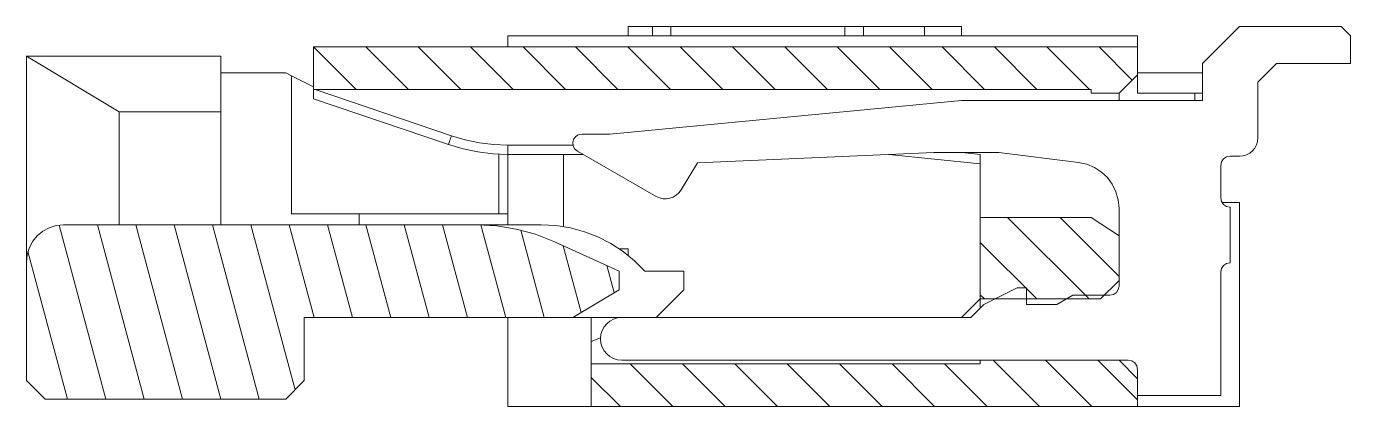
# Model space of a CAD drawing. Extents: x 88 to 882, y -532 to 166.
# Drawn here: x 524.6 to 882.1, y -531.5 to -429 of the extents above; entities that cross this region are included whole.
import ezdxf

# ---------------------------------------------------------------- set-up
doc = ezdxf.new("R2010")
doc.units = 0
doc.layers.add('Layer 1', color=7, linetype='BYLAYER', lineweight=5)

msp = doc.modelspace()

# ---------------------------------------------------------------- linework, layer by layer
at = {"layer": 'Layer 1'}
for p, q in [((824.6381, -431.5147), (654.639, -431.514)), ((654.639, -434.51402), (654.639, -431.514)), ((687.1375, -429.014), (687.137, -431.514)), ((693.6371, -429.014), (687.137, -429.014)), ((693.6366, -431.51449), (693.637, -429.014)), ((698.6377, -429.014), (693.637, -429.014)), ((698.638, -429.0139), (698.638, -431.514)), ((745.638846, -429.014315), (698.638, -429.014)), ((745.6393, -431.514), (745.639, -429.014)), ((750.63715, -429.014), (745.639, -429.014)), ((750.6368, -431.515), (750.637, -429.014)), ((750.6374, -429.014), (767.139, -429.014)), ((767.1389, -429.014), (767.139, -431.514)), ((777.138, -429.014), (767.139, -429.014)), ((777.138, -431.51449), (777.138, -429.014)), ((824.638, -434.51402), (824.639, -431.514)), ((842.136, -439.013), (852.1379, -429.01387)), ((852.1379, -429.01387), (879.638, -429.014)), ((879.638, -429.014), (882.13849, -431.51449)), ((882.13849, -431.51449), (882.138, -439.013)), ((602.1347, -434.51608), (613.6324, -446.01378)), ((602.1377, -446.01521), (602.138, -434.514)), ((824.6388, -434.5149), (602.138, -434.514)), ((616.2741, -434.51338), (627.7746, -446.01388)), ((630.4165, -434.51348), (641.917, -446.01398)), ((644.5589, -434.51358), (656.0594, -446.01408)), ((658.7013, -434.51368), (670.2018, -446.01418)), ((672.8437, -434.51378), (684.3442, -446.01428)), ((686.9861, -434.51388), (698.4866, -446.01438)), ((701.1285, -434.51398), (712.629, -446.01448)), ((715.27087, -434.51405), (726.77137, -446.01455)), ((729.41337, -434.51415), (740.91387, -446.01465)), ((743.55557, -434.51425), (755.05607, -446.01475)), ((757.69777, -434.51435), (769.19827, -446.01485)), ((771.83997, -434.51435), (783.34047, -446.01485)), ((785.98217, -434.51435), (797.48267, -446.01485)), ((800.12437, -434.51435), (811.62487, -446.01485)), ((814.26652, -434.51435), (823.20167, -443.4495)), ((824.639, -434.514), (824.639, -442.013)), ((549.639, -452.015), (524.637, -437.0149)), ((524.637, -437.0149), (524.637, -492.514)), ((577.138, -437.015), (524.637, -437.015)), ((577.138, -452.015), (577.138, -437.015)), ((842.136, -449.015), (842.136, -439.013)), ((862.137, -439.013), (857.13885, -444.01397)), ((882.138, -439.013), (862.137, -439.013)), ((594.6358, -441.5138), (577.138, -441.514)), ((596.23674, -442.31276), (594.63654, -441.514072)), ((596.2352, -479.514636), (596.236, -442.312)), ((602.1377, -445.2645), (596.23644, -442.31246)), ((819.63803, -447.01397), (824.639, -442.013)), ((824.638, -441.5134), (842.136, -441.514)), ((824.63897, -442.01307), (824.639, -447.014)), ((602.1372, -446.01544), (602.138, -448.516)), ((812.139, -446.015), (602.138, -446.015)), ((639.391, -458.50048), (602.5497, -446.01498)), ((812.13936, -447.014), (812.139, -446.015)), ((857.13885, -444.01397), (857.139, -459.014)), ((602.1371, -448.5157), (638.5861, -460.8686)), ((682.139, -458.015), (777.1377, -449.01494)), ((777.1377, -449.01494), (842.136, -449.015)), ((812.1394, -447.01397), (819.638, -447.014)), ((819.63803, -447.014), (819.638, -449.015)), ((840.138, -447.0136), (824.639, -447.014)), ((840.1385, -447.0136), (840.138, -449.015)), ((842.136, -447.014), (840.138, -447.014)), ((549.638, -482.5148), (549.639, -452.015)), ((549.639, -452.0151), (577.138, -452.015)), ((577.138, -482.5148), (577.138, -452.015)), ((638.5862, -460.868245), (638.600311, -460.831556)), ((642.507717, -462.021148), (638.5862, -460.86858)), ((638.600311, -460.831556), (638.637, -460.724312)), ((638.637, -460.724312), (638.696267, -460.549334)), ((638.696267, -460.549334), (638.775289, -460.312268)), ((638.775289, -460.312268), (638.874067, -460.021579)), ((638.874067, -460.021579), (638.989778, -459.682913)), ((638.989778, -459.682913), (639.116778, -459.31038)), ((639.116778, -459.31038), (639.252244, -458.912447)), ((639.252244, -458.912447), (639.390533, -458.500403)), ((643.115324, -459.595775), (639.3905, -458.5004)), ((646.911047, -460.382117), (643.115324, -459.595775)), ((650.758622, -460.85625), (646.911047, -460.382117)), ((654.639, -461.015), (650.758622, -460.85625)), ((672.1908, -461.01508), (654.639, -461.015)), ((654.639, -463.5125), (654.639, -461.015)), ((672.154577, -460.213648), (672.46749, -459.27094)), ((672.22478, -461.169585), (672.154577, -460.213648)), ((672.648466, -462.029215), (672.22478, -461.169585)), ((672.46749, -459.27094), (672.86851, -458.747285)), ((672.86851, -458.747285), (673.3833, -458.351953)), ((673.3833, -458.351953), (673.982758, -458.102142)), ((673.982758, -458.102142), (674.63778, -458.01505)), ((674.638, -458.0146), (682.139, -458.015)), ((856.745742, -460.959831), (856.28443, -461.809286)), ((857.037323, -460.021345), (856.745742, -460.959831)), ((857.139, -459.014), (857.037323, -460.021345)), ((646.503587, -462.848014), (642.507717, -462.021148)), ((650.553964, -463.346268), (646.503587, -462.848014)), ((654.639, -463.513), (650.553964, -463.346268)), ((652.1393, -463.4509), (652.139, -479.515)), ((654.6393, -463.5132), (654.639, -482.515)), ((654.64, -463.512288), (674.846, -463.513)), ((669.637, -482.9972), (669.637, -463.513)), ((673.396, -462.683), (672.648466, -462.029215)), ((694.65541, -474.85239), (673.39561, -462.68299)), ((769.639, -463.016), (705.8314, -465.81282)), ((757.4756, -463.548978), (782.139, -466.012778)), ((787.1373, -463.01626), (769.639, -463.016)), ((782.138, -463.50138), (777.2612, -463.013136)), ((782.139, -480.5142), (782.139, -463.501)), ((808.6652, -465.6635), (787.1373, -463.01626)), ((847.333629, -465.540524), (847.869719, -464.746644)), ((847.869719, -464.746644), (848.664571, -464.211527)), ((848.664571, -464.211527), (849.63749, -464.01534)), ((852.13803, -464.01497), (849.638, -464.015)), ((853.145375, -463.913293), (852.13803, -464.01497)), ((854.083861, -463.621712), (853.145375, -463.913293)), ((854.933316, -463.1604), (854.083861, -463.621712)), ((855.673564, -462.549534), (854.933316, -463.1604)), ((856.28443, -461.809286), (855.673564, -462.549534)), ((705.8314, -465.81282), (701.41463, -473.10544)), ((808.665, -465.663), (810.935322, -466.158355)), ((810.935322, -466.158355), (813.022686, -467.038744)), ((813.022686, -467.038744), (814.890181, -468.26243)), ((814.890181, -468.26243), (816.500899, -469.787676)), ((847.137, -466.513), (847.333629, -465.540524)), ((847.13751, -466.51266), (847.137, -475.265)), ((816.500899, -469.787676), (817.817929, -471.572743)), ((817.817929, -471.572743), (818.804362, -473.575895)), ((695.563422, -475.260355), (694.65578, -474.85295)), ((696.505657, -475.475341), (695.563422, -475.260355)), ((697.456228, -475.504721), (696.505657, -475.475341)), ((698.388872, -475.355309), (697.456228, -475.504721)), ((699.277332, -475.033917), (698.388872, -475.355309)), ((700.095346, -474.547359), (699.277332, -475.033917)), ((700.816656, -473.902449), (700.095346, -474.547359)), ((701.415, -473.106), (700.816656, -473.902449)), ((818.804362, -473.575895), (819.423289, -475.755393)), ((847.334139, -476.237429), (847.13751, -475.26451)), ((819.423289, -475.755393), (819.6378, -478.0695)), ((819.63749, -499.01351), (819.638, -478.07)), ((847.870229, -477.032281), (847.334139, -476.237429)), ((847.4736, -476.5143), (852.138, -476.515)), ((848.665081, -477.568371), (847.870229, -477.032281)), ((849.638, -477.765), (848.665081, -477.568371)), ((849.63749, -477.76549), (849.638, -492.765)), ((852.138, -476.515), (852.138, -531.514)), ((532.623414, -482.717988), (534.6389, -482.51487)), ((533.48962, -482.57955), (546.06542, -529.51305)), ((646.314, -482.5147), (534.639, -482.515)), ((543.82462, -482.51465), (556.41732, -529.51305)), ((554.17652, -482.51465), (566.77212, -529.51305)), ((564.52842, -482.51465), (577.12402, -529.51305)), ((574.88322, -482.51465), (587.47592, -529.51305)), ((585.23512, -482.51465), (597.15622, -526.99845)), ((595.58989, -482.51465), (602.28702, -507.51385)), ((614.456, -479.5147), (596.236, -479.515)), ((605.94176, -482.51465), (612.63889, -507.51385)), ((614.4562, -479.5147), (614.457, -482.515)), ((654.6398, -479.51498), (614.457, -479.515)), ((616.29371, -482.51465), (622.99366, -507.51385)), ((626.64566, -482.51465), (633.34561, -507.51385)), ((637.00043, -482.51465), (643.69756, -507.51385)), ((663.6363, -482.5144), (646.314, -482.515)), ((646.314, -482.515), (651.644691, -482.800176)), ((647.35512, -482.52595), (654.04943, -507.51385)), ((663.637, -482.515), (667.610705, -482.725895)), ((782.139, -480.5138), (782.139, -502.513)), ((812.1392, -480.5138), (782.139, -480.514)), ((789.55487, -480.51355), (811.55687, -502.51275)), ((803.69707, -480.51365), (819.63697, -496.45355)), ((819.6378, -485.51497), (812.13916, -480.514)), ((526.345393, -486.923078), (527.56681, -485.44328)), ((527.56681, -485.44328), (529.047119, -484.222376)), ((529.047119, -484.222376), (530.746071, -483.300551)), ((530.746071, -483.300551), (532.623414, -482.717988)), ((651.644691, -482.800176), (656.900509, -483.649179)), ((656.900509, -483.649179), (662.036197, -485.05222)), ((658.08235, -483.92005), (664.40412, -507.51385)), ((662.036197, -485.05222), (667.0065, -486.99951)), ((667.610705, -482.725895), (671.506797, -483.349672)), ((671.506797, -483.349672), (675.29554, -484.372969)), ((675.29554, -484.372969), (678.9472, -485.782425)), ((678.9472, -485.782425), (682.432041, -487.564678)), ((819.6378, -497.5151), (819.638, -485.515)), ((524.840238, -490.498622), (525.423119, -488.621587)), ((525.04272, -489.69435), (535.71352, -529.51305)), ((525.423119, -488.621587), (526.345393, -486.923078)), ((684.637, -495.0146), (667.0066, -486.9995)), ((669.57158, -488.16465), (674.39475, -506.15915)), ((682.432041, -487.564678), (685.720328, -489.706366)), ((687.1376, -489.0146), (684.738, -489.014)), ((685.720328, -489.706366), (688.782326, -492.194127)), ((687.13689, -490.78918), (687.137, -489.014)), ((782.13807, -487.23595), (797.41197, -502.51265)), ((524.63653, -492.51365), (524.637, -524.515)), ((524.637, -492.514), (524.840238, -490.498622)), ((688.782326, -492.194127), (691.5883, -495.0146)), ((847.869719, -493.496644), (848.664571, -492.961527)), ((848.664571, -492.961527), (849.63749, -492.76534)), ((681.36, -493.524), (683.31298, -500.80815)), ((684.637, -495.0146), (684.637, -500.015)), ((702.137, -495.01484), (691.588, -495.014)), ((702.1375, -495.014), (702.137, -500.015)), ((847.137, -495.263), (847.333629, -494.290524)), ((847.13751, -495.26266), (847.137, -528.514)), ((847.333629, -494.290524), (847.869719, -493.496644)), ((684.637, -500.015), (672.1374, -507.51364)), ((702.137, -500.0158), (694.63836, -507.51444)), ((783.13755, -504.01445), (792.13761, -499.51301)), ((792.13761, -499.51301), (794.638, -499.513)), ((794.638, -499.513), (794.638, -504.014)), ((814.63703, -502.5132), (819.638, -497.51505)), ((819.441767, -499.985919), (818.906339, -500.780771)), ((819.638, -499.013), (819.441767, -499.985919)), ((782.13913, -502.51347), (777.13816, -507.51444)), ((779.638, -507.514), (783.13755, -504.01445)), ((782.13767, -501.37805), (783.2722, -502.51258)), ((782.1392, -502.513), (782.139, -505.014)), ((782.1392, -502.5132), (814.637, -502.513)), ((794.638, -504.014), (802.809, -504.014)), ((802.809, -504.014), (807.13829, -501.51351)), ((807.13829, -501.51351), (817.137, -501.514)), ((818.111618, -501.316861), (817.13751, -501.51349)), ((818.906339, -500.780771), (818.111618, -501.316861)), ((672.1374, -507.51364), (599.637, -507.514)), ((599.637, -507.514), (599.637, -524.515)), ((654.639, -531.5144), (654.639, -507.514)), ((672.1373, -507.5142), (685.387, -507.514)), ((677.13787, -507.5137), (677.138, -514.014)), ((683.149287, -507.966279), (684.228406, -507.631262)), ((684.228406, -507.631262), (685.387, -507.51446)), ((685.387, -507.5145), (779.638, -507.514)), ((679.754937, -512.106616), (680.089915, -511.026797)), ((680.089915, -511.026797), (680.619957, -510.04977)), ((680.619957, -510.04977), (681.321945, -509.198617)), ((681.321945, -509.198617), (682.172761, -508.496426)), ((682.172761, -508.496426), (683.149287, -507.966279)), ((677.138, -514.01406), (679.64413, -513.01217)), ((677.13846, -520.01404), (677.138, -514.014)), ((679.63814, -513.26614), (679.754937, -512.106616)), ((679.754937, -514.424734), (679.63814, -513.26614)), ((680.089915, -515.503852), (679.754937, -514.424734)), ((680.619957, -516.480379), (680.089915, -515.503852)), ((681.321945, -517.331195), (680.619957, -516.480379)), ((682.172761, -518.033183), (681.321945, -517.331195)), ((683.149287, -518.563225), (682.172761, -518.033183)), ((677.138, -531.514), (677.138, -520.014)), ((782.139, -520.014), (677.138, -520.014)), ((684.228406, -518.898203), (683.149287, -518.563225)), ((685.387, -519.015), (684.228406, -518.898203)), ((822.13851, -519.01451), (685.387, -519.015)), ((687.631, -520.01238), (699.1315, -531.51288)), ((701.7732, -520.01248), (713.2737, -531.51298)), ((715.9184, -520.01258), (727.4161, -531.51308)), ((730.0608, -520.01268), (741.5585, -531.51318)), ((744.2032, -520.01278), (755.7009, -531.51328)), ((758.3428, -520.01288), (769.8433, -531.51338)), ((772.4852, -520.01298), (783.9857, -531.51348)), ((782.139, -519.014934), (782.139, -520.014)), ((819.6378, -519.014934), (782.139, -519.015)), ((785.6285, -519.01398), (798.1281, -531.51358)), ((799.7709, -519.01408), (812.2705, -531.51368)), ((813.91347, -519.01415), (824.63787, -529.73575)), ((824.63803, -524.01547), (819.63706, -519.0145)), ((822.138, -519.015), (823.110919, -519.211629)), ((823.110919, -519.211629), (823.905771, -519.747719)), ((823.905771, -519.747719), (824.441861, -520.542571)), ((824.441861, -520.542571), (824.63849, -521.51549)), ((824.639, -528.514), (824.639, -521.515)), ((529.6375, -529.513), (524.63653, -524.51485)), ((599.637, -524.515), (594.63603, -529.51315)), ((677.1351, -523.65582), (684.98934, -531.51288)), ((824.63803, -524.01547), (824.639, -531.514)), ((847.137, -528.514), (824.639, -528.514)), ((529.63761, -529.51319), (594.636, -529.513)), ((677.1377, -531.5142), (654.639, -531.514)), ((677.138, -531.514), (824.639, -531.514)), ((852.138, -531.514), (824.639, -531.514))]:
    msp.add_line(p, q, dxfattribs=at)

doc.saveas('drawing.dxf')
